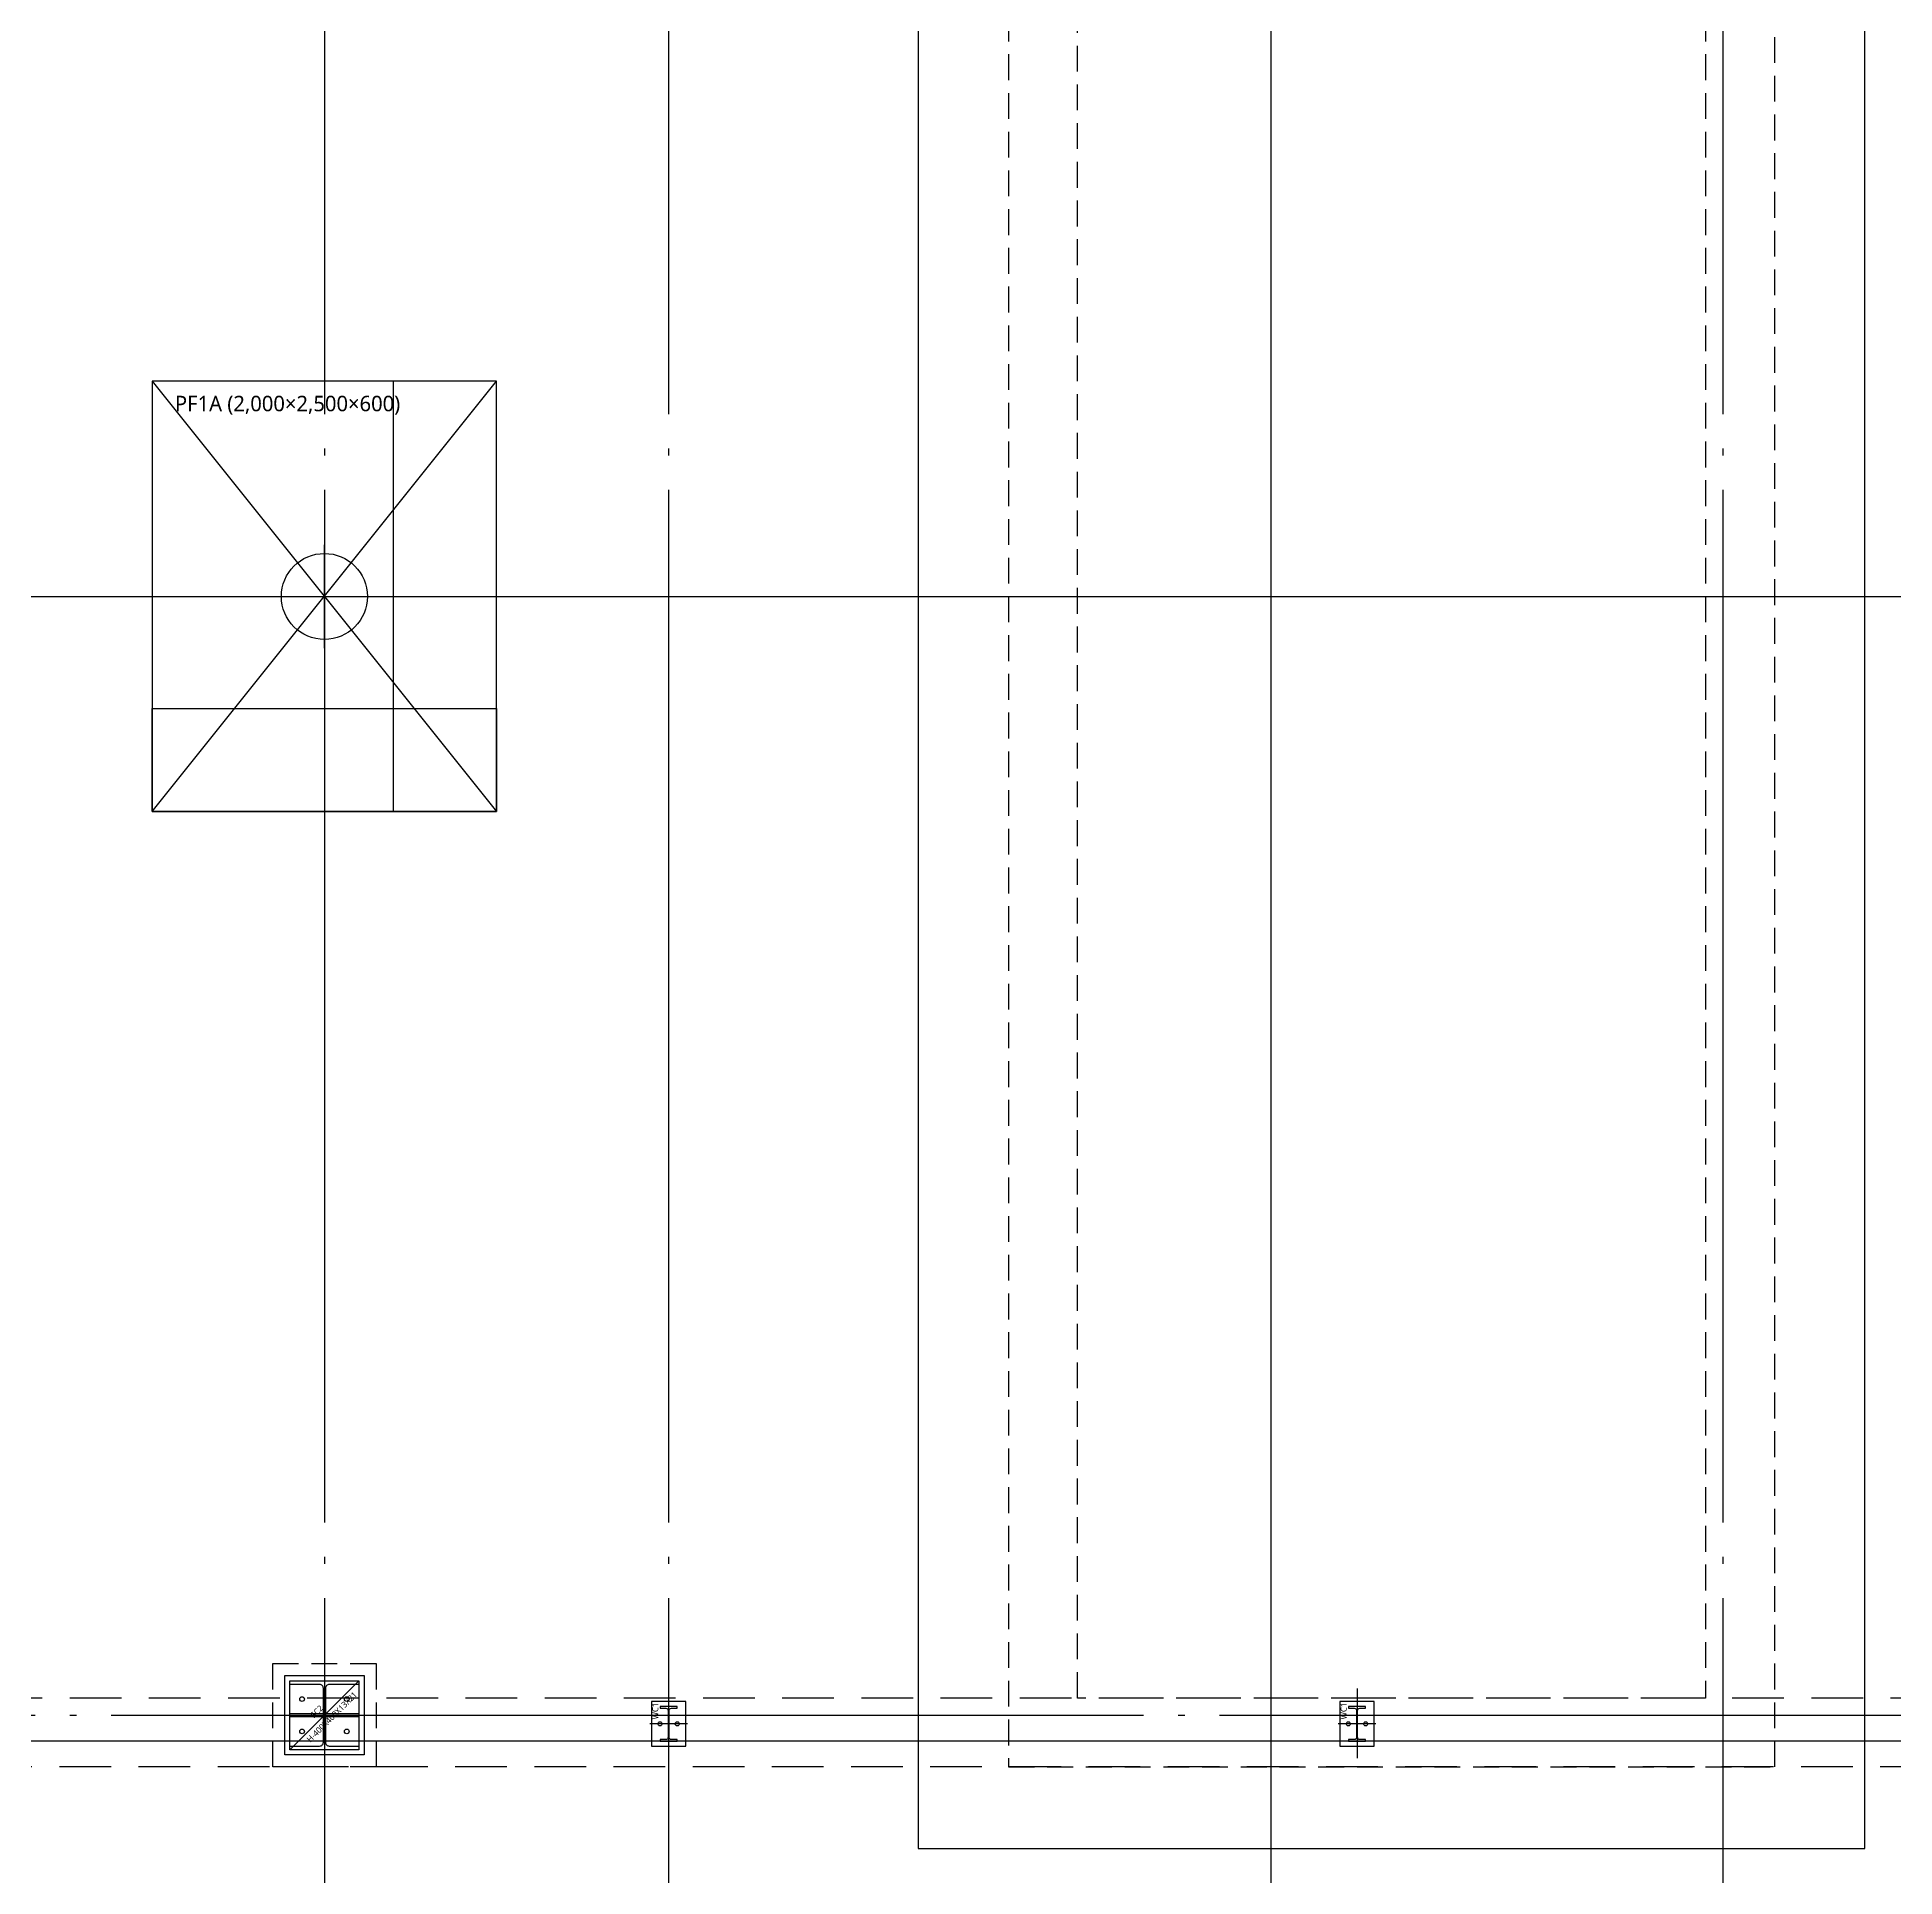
# Model space of a CAD drawing. Header units: millimetres. Extents: x -734060 to 504600, y -7739 to 118800.
# Drawn here: x -246569 to -235775, y 41961 to 52650 of the extents above; entities that cross this region are included whole.
import ezdxf
from ezdxf.enums import TextEntityAlignment as Align
from ezdxf.lldxf.tags import DXFTag

# ---------------------------------------------------------------- set-up
doc = ezdxf.new("R2010")
doc.units = ezdxf.units.MM
doc.header["$LTSCALE"] = 200
for name, pattern in [('CEN-GAUN', [32.2, 30, -1, 0.2, -1]), ('CONTINOUS', [0]), ('H3', [3, 2, -1]), ('HID', [2.3, 1.5, -0.8]), ('HIDDEN', [0.375, 0.25, -0.125])]:
    doc.linetypes.add(name, pattern=pattern)
doc.layers.get('DEFPOINTS').update_dxf_attribs({"color": 137})
for name, color, linetype in [('0-PIPE', 7, 'Continuous'), ('0-기초', 4, 'H3'), ('09GIRDER', 2, 'Continuous'), ('CEN', 1, 'CEN-GAUN'), ('G', 3, 'Continuous'), ('HAT-INS', 250, 'Continuous'), ('S-COL', 2, 'Continuous'), ('STEEL BASE', 13, 'Continuous'), ('WAL', 3, 'Continuous'), ('Z-하부구조체', 6, 'HIDDEN')]:
    doc.layers.add(name, color=color, linetype=linetype)
doc.layers.add('STEEL-CK', color=181, linetype='Continuous', plot=False)
doc.layers.add('TEMP', color=171, linetype='Continuous', plot=False)
doc.styles.add('스타일1', font='malgun.ttf')
tags = doc.linetypes.add('DH-HID2', pattern=[1.2, 0.8, -0.4]).pattern_tags.tags
tags[6:7] = [DXFTag(74, 4), DXFTag(75, 0), DXFTag(340, '0'), DXFTag(46, 1.0), DXFTag(50, 0.0), DXFTag(44, 0.0), DXFTag(45, 0.0)]
tags[4:5] = [DXFTag(74, 4), DXFTag(75, 0), DXFTag(340, '0'), DXFTag(46, 1.0), DXFTag(50, 0.0), DXFTag(44, 0.0), DXFTag(45, 0.0)]

# ---------------------------------------------------------------- blocks, each defined once
blk = doc.blocks.new('X-RC-B1FH')
at = {"layer": 'S-COL', "color": 6, "linetype": 'HIDDEN', "ltscale": 3}
for p, q in [((58425, -21775), (58425, -43300)), ((54375, -42900), (54375, -23950)), ((58025, -24350), (58025, -42900)), ((58025, -42900), (54375, -42900)), ((53975, -43300), (58425, -43300))]:
    blk.add_line(p, q, dxfattribs=at)
blk.add_lwpolyline([(49500, -21775), (49500, -24350), (53975, -24350), (53975, -43300)], dxfattribs=at)
blk = doc.blocks.new('X-CEN11')
at = {"layer": 'CEN', "color": 14, "linetype": 'CONTINOUS'}
for p, q in [((55500, 4216), (55500, -48378)), ((-9200, -36500), (76000, -36500))]:
    blk.add_line(p, q, dxfattribs=at)
blk = doc.blocks.new('X-CEN')
at = {"layer": 'CEN'}
for p, q in [((50000, 9200), (50000, -53000)), ((52000, 9200), (52000, -53000)), ((58125, 9200), (58125, -53000)), ((-9200, -43000), (76000, -43000))]:
    blk.add_line(p, q, dxfattribs=at)
blk = doc.blocks.new('파일')
at = {"layer": '0-PIPE', "color": 7, "linetype": 'Continuous'}
for p, q in [((0, -300), (0, 300)), ((-300, 0), (300, 0))]:
    blk.add_line(p, q, dxfattribs=at)
at = {"layer": '0-PIPE', "color": 3, "linetype": 'Continuous'}
blk.add_circle((0, 0), 250, dxfattribs=at)
blk = doc.blocks.new('SS-PF1A')
at = {"layer": '0-기초', "linetype": 'DH-HID2', "ltscale": 2.5}
blk.add_lwpolyline([(-1000, 1250), (-1000, -1250), (1000, -1250), (1000, 1250)], close=True, dxfattribs=at)
at = {"layer": 'DEFPOINTS'}
for p, q in [((-1000, 1250), (1000, -1250)), ((-1000, -1250), (1000, 1250))]:
    blk.add_line(p, q, dxfattribs=at)
for points in [[(1000, -1250), (1000, 1250), (400, 1250), (400, -1250)], [(-1000, -1250), (-1000, -650), (1000, -650), (1000, -1250)]]:
    blk.add_lwpolyline(points, close=True, dxfattribs=at)
at = {"layer": '0-기초'}
blk.add_blockref('파일', (0, 0), dxfattribs=at)
at = {"layer": 'DEFPOINTS', "style": '스타일1'}
blk.add_text('PF1A (2,000×2,500×600)', height=90, dxfattribs=at).set_placement((-214, 1121), align=Align.MIDDLE_CENTER)
blk = doc.blocks.new('X-1F-FD')
at = {"layer": 'S-COL'}
blk.add_blockref('SS-PF1A', (50000, -36500), dxfattribs=at)
blk = doc.blocks.new('S-SC2')
at = {"layer": '09GIRDER'}
blk.add_lwpolyline([(-200, -200), (-200, -179), (-28, -179, 0.414214), (-6, -157), (-6, 157, 0.414214), (-28, 179), (-200, 179), (-200, 200), (200, 200), (200, 179), (28, 179, 0.414214), (6, 157), (6, -157, 0.414214), (28, -179), (200, -179), (200, -200)], format="xyb", close=True, dxfattribs=at)
at = {"layer": 'DEFPOINTS'}
blk.add_line((-200, -200), (200, 200), dxfattribs=at)
blk.add_lwpolyline([(-200, 200), (200, 200), (200, -200), (-200, -200)], close=True, dxfattribs=at)
at = {"layer": 'STEEL BASE'}
for points in [[(-230, 230), (230, 230), (230, -230), (-230, -230)], [(-200, 10), (-6, 10), (-6, -10), (-200, -10)], [(6, 10), (200, 10), (200, -10), (6, -10)]]:
    blk.add_lwpolyline(points, close=True, dxfattribs=at)
for centre in [(-130, 94), (130, 94), (-130, -94), (130, -94)]:
    blk.add_circle(centre, 13.5, dxfattribs=at)
at = {"layer": 'DEFPOINTS', "style": '스타일1'}
for s, p in [('H-400X400X13X21', (43, -10)), ('SC2', (-44, 22))]:
    blk.add_text(s, height=35, rotation=45, dxfattribs=at).set_placement(p, align=Align.MIDDLE_CENTER)
blk = doc.blocks.new('S-WC1')
at = {"layer": 'DEFPOINTS'}
for p, q in [((0, 205), (0, -199)), ((110, 0), (-110, 0))]:
    blk.add_line(p, q, dxfattribs=at)
at = {"layer": 'STEEL BASE'}
blk.add_lwpolyline([(100, 130), (-100, 130), (-100, -130), (100, -130)], close=True, dxfattribs=at)
for centre in [(-50, 0), (50, 0)]:
    blk.add_circle(centre, 12, dxfattribs=at)
at = {"layer": 'WAL'}
blk.add_lwpolyline([(50, -100), (50, -91), (16, -91, -0.414214), (3, -78), (3, 78, -0.414214), (16, 91), (50, 91), (50, 100), (-50, 100), (-50, 91), (-16, 91, -0.414214), (-3, 78), (-3, -78, -0.414214), (-16, -91), (-50, -91), (-50, -100)], format="xyb", close=True, dxfattribs=at)
at = {"layer": 'TEMP', "style": '스타일1'}
blk.add_text('WC1', height=35, rotation=90, dxfattribs=at).set_placement((-60, 26))
blk = doc.blocks.new('x-stu-1Fcol')
for name, p in [('S-SC2', (50000, -43000)), ('S-WC1', (52000, -43050)), ('S-WC1', (56000, -43050))]:
    blk.add_blockref(name, p)
blk = doc.blocks.new('X-S-PDH')
at = {"layer": 'Z-하부구조체', "color": 251, "ltscale": 3}
blk.add_lwpolyline([(49700, -42700), (50300, -42700), (50300, -43300), (49700, -43300)], close=True, dxfattribs=at)

msp = doc.modelspace()

# ---------------------------------------------------------------- linework, layer by layer
at = {"layer": '0-기초', "linetype": 'DH-HID2', "ltscale": 3}
msp.add_lwpolyline([(-241450, 42125), (-235950, 42125), (-235950, 64650), (-245925, 64650), (-245925, 61025), (-241450, 61025)], close=True, dxfattribs=at)
at = {"layer": 'DEFPOINTS'}
msp.add_lwpolyline([(-295050, 86050), (-223750, 86050), (-223750, 42750), (-295050, 42750)], close=True, dxfattribs=at)
at = {"layer": 'G', "color": 7, "linetype": 'HID'}
for points in [[(-295200, 86200), (-223600, 86200), (-223600, 42600), (-295200, 42600)], [(-294800, 85800), (-224000, 85800), (-224000, 43000), (-294800, 43000)]]:
    msp.add_lwpolyline(points, close=True, dxfattribs=at)

# ---------------------------------------------------------------- block references
for name in ['X-S-PDH', 'x-stu-1Fcol', 'X-1F-FD']:
    msp.add_blockref(name, (-294900, 85900))
at = {"layer": '0-기초', "color": 252, "linetype": 'CONTINOUS', "ltscale": 3}
msp.add_blockref('X-CEN11', (-294900, 85900), dxfattribs=at)
at = {"layer": 'HAT-INS'}
msp.add_blockref('X-CEN', (-294900, 85900), dxfattribs=at)
at = {"layer": 'STEEL-CK'}
msp.add_blockref('X-RC-B1FH', (-294900, 85900), dxfattribs=at)

doc.saveas('drawing.dxf')
